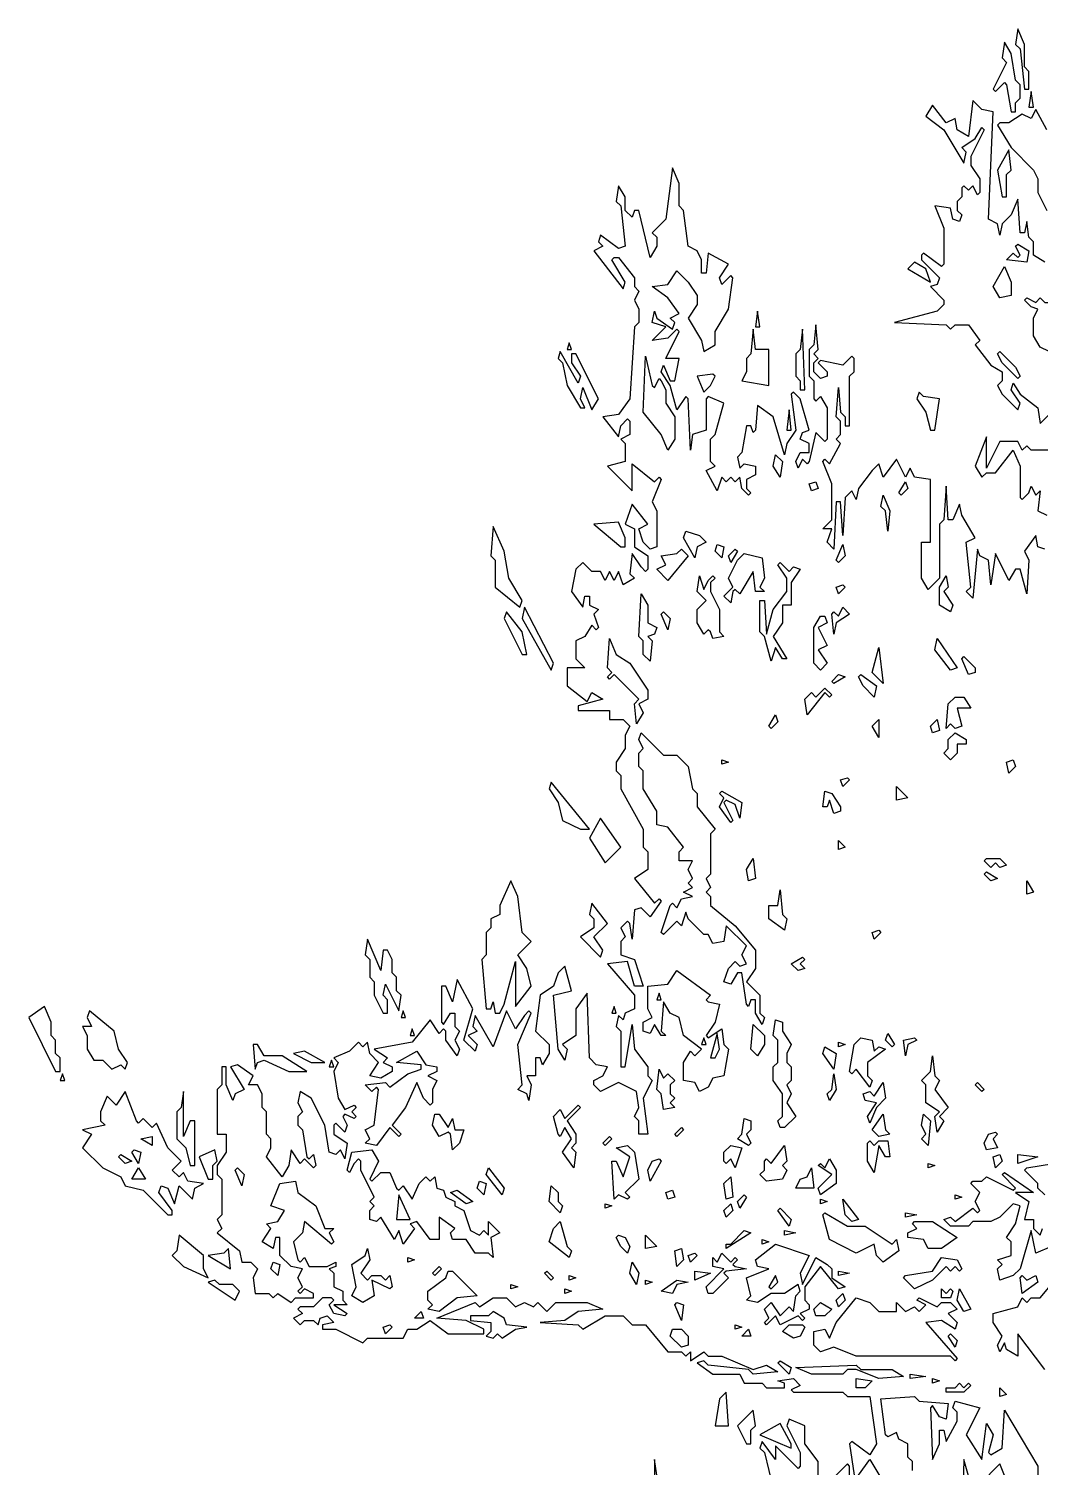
# Model space of a CAD drawing. Header units: millimetres. Extents: x -1861 to 1860, y -2 to 9002.
# Drawn here: x -1068 to -75, y 7445 to 8857 of the extents above; entities that cross this region are included whole.
import ezdxf

# ---------------------------------------------------------------- set-up
doc = ezdxf.new("R2010")
doc.units = ezdxf.units.MM
doc.layers.add('ALMOND-DRAW-PROFILE', color=7, linetype='Continuous', lineweight=25)

msp = doc.modelspace()

# ---------------------------------------------------------------- linework, layer by layer
at = {"layer": 'ALMOND-DRAW-PROFILE'}
for points in [[(-90.6, 8797.5), (-86.2, 8797.5), (-86.2, 8815.1), (-90.6, 8819.5), (-90.6, 8841.5), (-97.2, 8856.9), (-99.4, 8841.5), (-95, 8837.1)], [(-103.8, 8775.4), (-99.4, 8775.4), (-99.4, 8784.2), (-95, 8788.6), (-95, 8801.9), (-99.4, 8806.3), (-103.8, 8832.7), (-110.4, 8843.7), (-112.6, 8828.3), (-108.2, 8823.9), (-121.4, 8797.5), (-119.2, 8795.3), (-110.4, 8804.1), (-108.2, 8801.9)], [(-86.2, 8779.8), (-81.8, 8779.8), (-84, 8795.3)], [(-112.6, 8691.8), (-108.2, 8691.8), (-108.2, 8713.8), (-103.8, 8718.2), (-106, 8738), (-117, 8718.2)], [(-108.2, 8630.1), (-101.6, 8636.7), (-97.2, 8632.3), (-95, 8634.5), (-99.4, 8643.3), (-97.2, 8645.5), (-86.2, 8638.9), (-88.4, 8627.9)], [(-183, 8608.1), (-187.4, 8621.3), (-198.5, 8627.9), (-205.1, 8621.3)], [(-114.8, 8592.7), (-121.4, 8603.7), (-110.4, 8623.5), (-103.8, 8608.1), (-103.8, 8594.9)], [(-66.4, 8539.9), (-75.2, 8544.3), (-81.8, 8555.3), (-81.8, 8572.9), (-77.4, 8581.7), (-84, 8583.9), (-90.6, 8590.5), (-88.4, 8592.7), (-79.6, 8588.3), (-75.2, 8592.7), (-70.8, 8588.3), (-62, 8588.3), (-55.4, 8577.3), (-55.4, 8564.1), (-64.2, 8564.1), (-59.8, 8542.1)], [(-354.8, 8564.1), (-350.4, 8564.1), (-352.6, 8579.5)], [(-341.6, 8506.8), (-341.6, 8542.1), (-354.8, 8542.1), (-357, 8561.9), (-359.2, 8537.7), (-363.6, 8533.3), (-363.6, 8520.1), (-368, 8511.3)], [(-310.7, 8502.4), (-306.3, 8502.4), (-308.5, 8561.9), (-310.7, 8542.1), (-315.1, 8537.7), (-315.1, 8515.7), (-310.7, 8511.3)], [(-539.7, 8542.1), (-535.3, 8542.1), (-537.5, 8548.7)], [(-526.5, 8484.8), (-522.1, 8484.8), (-526.5, 8493.6), (-524.3, 8504.6), (-515.5, 8482.6), (-508.9, 8493.6), (-530.9, 8537.7), (-535.3, 8537.7), (-535.3, 8528.9), (-526.5, 8515.7), (-528.7, 8509.1), (-546.3, 8539.9), (-548.5, 8533.3), (-544.1, 8528.9), (-539.7, 8506.8)], [(-440.6, 8443), (-447.2, 8458.4), (-464.8, 8480.4), (-462.6, 8535.5), (-456, 8506.8), (-453.8, 8504.6), (-449.4, 8513.5), (-447.2, 8511.3), (-442.8, 8502.4), (-442.8, 8489.2), (-434, 8476), (-434, 8454)], [(-97.2, 8513.5), (-112.6, 8528.9), (-117, 8537.7), (-114.8, 8539.9), (-99.4, 8524.5), (-95, 8515.7)], [(-405.4, 8500.2), (-398.8, 8506.8), (-394.4, 8515.7), (-396.6, 8517.9), (-412, 8515.7)], [(-183, 8462.8), (-178.6, 8462.8), (-174.2, 8493.6), (-189.6, 8495.8), (-194.1, 8500.2), (-196.3, 8493.6), (-187.4, 8480.4)], [(-323.9, 8462.8), (-319.5, 8462.8), (-321.7, 8482.6)], [(-330.5, 8416.6), (-337.2, 8427.6), (-335, 8438.6), (-328.3, 8432)], [(-299.7, 8403.4), (-301.9, 8410), (-295.3, 8412.2), (-293.1, 8405.6)], [(-211.7, 8399), (-213.9, 8401.2), (-207.3, 8412.2), (-205.1, 8405.6)], [(-224.9, 8363.7), (-227.1, 8383.6), (-231.5, 8388), (-229.3, 8399), (-222.7, 8383.6)], [(-585.9, 8288.9), (-583.7, 8295.5), (-596.9, 8317.5), (-601.3, 8343.9), (-612.3, 8368.2), (-614.5, 8339.5), (-610.1, 8335.1), (-610.1, 8308.7)], [(-486.9, 8348.3), (-482.5, 8348.3), (-482.5, 8357.1), (-489.1, 8372.6), (-513.3, 8370.4)], [(-414.2, 8337.3), (-425.2, 8357.1), (-423, 8363.7), (-409.8, 8359.3), (-403.2, 8352.7), (-412, 8348.3)], [(-387.8, 8337.3), (-394.4, 8343.9), (-392.2, 8350.5), (-385.6, 8348.3)], [(-273.3, 8332.9), (-275.5, 8335.1), (-268.9, 8350.5), (-266.7, 8339.5)], [(-440.6, 8315.3), (-451.6, 8326.3), (-442.8, 8330.7), (-447.2, 8339.5), (-431.8, 8341.7), (-427.4, 8346.1), (-420.8, 8339.5)], [(-379, 8293.3), (-385.6, 8299.9), (-376.8, 8308.7), (-381.2, 8317.5), (-372.4, 8335.1), (-365.8, 8341.7), (-348.2, 8337.3), (-346, 8317.5), (-350.4, 8308.7), (-346, 8304.3), (-354.8, 8304.3), (-357, 8324.1), (-370.2, 8302.1), (-374.6, 8306.5), (-376.8, 8304.3)], [(-379, 8332.9), (-381.2, 8339.5), (-374.6, 8346.1), (-372.4, 8343.9)], [(-339.4, 8236.1), (-346, 8260.3), (-350.4, 8264.7), (-350.4, 8295.5), (-346, 8295.5), (-343.8, 8262.5), (-337.2, 8286.7), (-323.9, 8304.3), (-323.9, 8317.5), (-332.7, 8330.7), (-330.5, 8332.9), (-321.7, 8324.1), (-317.3, 8328.5), (-310.7, 8326.3), (-319.5, 8313.1), (-319.5, 8291.1), (-328.3, 8291.1), (-328.3, 8273.5), (-337.2, 8260.3), (-323.9, 8238.3), (-328.3, 8238.3), (-335, 8249.3)], [(-396.6, 8258.1), (-398.8, 8264.7), (-401, 8266.9), (-405.4, 8262.5), (-412, 8273.5), (-412, 8286.7), (-403.2, 8295.5), (-412, 8304.3), (-409.8, 8319.7), (-405.4, 8306.5), (-401, 8315.3), (-396.6, 8319.7), (-394.4, 8317.5), (-398.8, 8313.1), (-398.8, 8304.3), (-390, 8286.7), (-390, 8264.7), (-385.6, 8260.3)], [(-174.2, 8291.1), (-174.2, 8308.7), (-167.6, 8319.7), (-165.4, 8308.7), (-169.8, 8304.3), (-161, 8291.1), (-163.2, 8284.5)], [(-273.3, 8302.1), (-275.5, 8308.7), (-268.9, 8310.9), (-266.7, 8308.7)], [(-458.2, 8236.1), (-464.8, 8242.7), (-464.8, 8255.9), (-469.2, 8260.3), (-467, 8302.1), (-460.4, 8291.1), (-460.4, 8273.5), (-451.6, 8269.1), (-453.8, 8262.5), (-460.4, 8260.3), (-456, 8255.9)], [(-583.7, 8242.7), (-579.3, 8242.7), (-583.7, 8264.7), (-599.1, 8284.5), (-601.3, 8277.9)], [(-555.1, 8227.3), (-552.9, 8233.9), (-581.5, 8288.9), (-583.7, 8277.9)], [(-440.6, 8266.9), (-447.2, 8282.3), (-445, 8284.5), (-438.4, 8277.9)], [(-290.9, 8227.3), (-297.5, 8233.9), (-297.5, 8269.1), (-290.9, 8280.1), (-286.5, 8280.1), (-284.3, 8273.5), (-293.1, 8269.1), (-284.3, 8251.5), (-293.1, 8247.1), (-284.3, 8233.9)], [(-277.7, 8262.5), (-279.9, 8282.3), (-277.7, 8284.5), (-273.3, 8280.1), (-268.9, 8288.9), (-262.3, 8282.3), (-275.5, 8273.5)], [(-471.4, 8174.4), (-473.6, 8194.2), (-469.2, 8198.6), (-493.5, 8222.8), (-497.9, 8218.4), (-500.1, 8220.6), (-495.7, 8225), (-500.1, 8229.5), (-497.9, 8258.1), (-491.3, 8242.7), (-478.1, 8233.9), (-460.4, 8207.4), (-460.4, 8198.6), (-469.2, 8194.2), (-464.8, 8185.4)], [(-229.3, 8214), (-240.3, 8225), (-233.7, 8249.3)], [(-163.2, 8227.3), (-178.6, 8247.1), (-176.4, 8258.1), (-156.6, 8229.5)], [(-145.6, 8222.8), (-152.2, 8238.3), (-150, 8240.5), (-139, 8229.5), (-139, 8225)], [(-277.7, 8214), (-279.9, 8216.2), (-273.3, 8222.8), (-266.7, 8220.6)], [(-238.1, 8200.8), (-249.1, 8211.8), (-253.5, 8220.6), (-251.3, 8222.8), (-235.9, 8211.8)], [(-304.1, 8183.2), (-306.3, 8198.6), (-299.7, 8205.2), (-295.3, 8200.8), (-286.5, 8209.6), (-279.9, 8203), (-282.1, 8200.8), (-286.5, 8205.2)], [(-167.6, 8170), (-165.4, 8194.2), (-158.8, 8200.8), (-150, 8200.8), (-143.4, 8189.8), (-156.6, 8189.8), (-152.2, 8172.2), (-158.8, 8170), (-163.2, 8174.4)], [(-339.4, 8170), (-341.6, 8172.2), (-335, 8183.2), (-332.7, 8176.6)], [(-233.7, 8161.2), (-240.3, 8172.2), (-233.7, 8178.8)], [(-180.8, 8165.6), (-183, 8172.2), (-176.4, 8178.8), (-174.2, 8167.8)], [(-348.2, 7879.4), (-354.8, 7890.4), (-354.8, 7903.6), (-359.2, 7903.6), (-361.4, 7897), (-363.6, 7899.2), (-368, 7930), (-372.4, 7930), (-379, 7919), (-385.6, 7921.2), (-381.2, 7934.4), (-374.6, 7941), (-370.2, 7936.6), (-363.6, 7938.8), (-368, 7947.7), (-363.6, 7956.5), (-383.4, 7976.3), (-385.6, 7960.9), (-396.6, 7958.7), (-401, 7967.5), (-405.4, 7967.5), (-420.8, 7982.9), (-423, 7989.5), (-427.4, 7976.3), (-431.8, 7980.7), (-445, 7967.5), (-447.2, 7969.7), (-438.4, 7996.1), (-436.2, 7998.3), (-431.8, 7993.9), (-427.4, 8002.7), (-416.4, 8004.9), (-425.2, 8009.3), (-416.4, 8013.7), (-420.8, 8018.1), (-416.4, 8022.5), (-420.8, 8031.3), (-416.4, 8040.1), (-429.6, 8040.1), (-429.6, 8048.9), (-425.2, 8053.3), (-440.6, 8073.1), (-451.6, 8075.3), (-451.6, 8088.6), (-464.8, 8110.6), (-464.8, 8128.2), (-469.2, 8132.6), (-469.2, 8145.8), (-464.8, 8150.2), (-469.2, 8159), (-467, 8165.6), (-445, 8143.6), (-431.8, 8143.6), (-420.8, 8132.6), (-416.4, 8110.6), (-412, 8106.2), (-412, 8093), (-394.4, 8070.9), (-398.8, 8066.5), (-398.8, 8026.9), (-403.2, 8022.5), (-398.8, 8013.7), (-403.2, 8009.3), (-398.8, 8004.9), (-398.8, 7996.1), (-374.6, 7976.3), (-354.8, 7952.1), (-354.8, 7934.4), (-363.6, 7921.2), (-350.4, 7908), (-350.4, 7890.4), (-346, 7886)], [(-163.2, 8139.2), (-169.8, 8145.8), (-165.4, 8150.2), (-165.4, 8159), (-158.8, 8165.6), (-147.8, 8159), (-147.8, 8154.6), (-156.6, 8154.6), (-156.6, 8145.8)], [(-387.8, 8134.8), (-387.8, 8139.2), (-381.2, 8137)], [(-106, 8126), (-108.2, 8137), (-101.6, 8139.2), (-99.4, 8132.6)], [(-268.9, 8112.8), (-271.1, 8119.4), (-264.5, 8121.6), (-262.3, 8119.4)], [(-526.5, 8070.9), (-517.7, 8070.9), (-555.1, 8117.2), (-557.3, 8110.6), (-548.5, 8097.4), (-544.1, 8079.7)], [(-379, 8077.5), (-390, 8093), (-385.6, 8101.8), (-390, 8106.2), (-387.8, 8108.4), (-368, 8097.4), (-370.2, 8081.9), (-374.6, 8095.2), (-383.4, 8099.6), (-385.6, 8097.4), (-376.8, 8079.7)], [(-277.7, 8086.4), (-282.1, 8099.6), (-284.3, 8093), (-288.7, 8093), (-286.5, 8108.4), (-279.9, 8106.2), (-271.1, 8093), (-271.1, 8088.6)], [(-216.1, 8099.6), (-216.1, 8112.8), (-205.1, 8101.8)], [(-502.3, 8037.9), (-486.9, 8053.3), (-506.7, 8081.9), (-517.7, 8062.1)], [(-273.3, 8051.1), (-273.3, 8059.9), (-266.7, 8053.3)], [(-361.4, 8020.3), (-363.6, 8031.3), (-357, 8042.3), (-354.8, 8022.5)], [(-123.6, 8033.5), (-130.2, 8040.1), (-128, 8042.3), (-114.8, 8042.3), (-108.2, 8035.7), (-114.8, 8033.5), (-119.2, 8037.9)], [(-123.6, 8020.3), (-130.2, 8026.9), (-128, 8029.1), (-117, 8022.5)], [(-610.1, 7890.4), (-605.7, 7890.4), (-601.3, 7899.2), (-590.3, 7941), (-590.3, 7897), (-574.9, 7916.8), (-579.3, 7934.4), (-588.1, 7947.7), (-574.9, 7960.9), (-583.7, 7969.7), (-588.1, 8004.9), (-594.7, 8020.3), (-605.7, 7996.1), (-605.7, 7987.3), (-614.5, 7982.9), (-614.5, 7974.1), (-619, 7969.7), (-619, 7947.7), (-623.4, 7943.2), (-619, 7894.8), (-614.5, 7894.8), (-612.3, 7901.4)], [(-326.1, 7971.9), (-341.6, 7982.9), (-341.6, 7996.1), (-332.7, 7996.1), (-330.5, 8011.5), (-328.3, 7987.3), (-323.9, 7982.9)], [(-88.4, 8007.1), (-88.4, 8020.3), (-81.8, 8009.3)], [(-506.7, 7945.5), (-504.5, 7952.1), (-513.3, 7965.3), (-500.1, 7978.5), (-515.5, 7998.3), (-517.7, 7987.3), (-513.3, 7982.9), (-513.3, 7974.1), (-526.5, 7965.3)], [(-238.1, 7963.1), (-240.3, 7969.7), (-233.7, 7971.9), (-231.5, 7969.7)], [(-720.2, 7890.4), (-715.8, 7890.4), (-715.8, 7903.6), (-720.2, 7908), (-718, 7919), (-704.8, 7892.6), (-702.6, 7908), (-707, 7912.4), (-707, 7925.6), (-711.4, 7930), (-711.4, 7943.2), (-715.8, 7952.1), (-720.2, 7952.1), (-722.4, 7932.2), (-735.6, 7963.1), (-737.8, 7947.7), (-733.4, 7943.2), (-733.4, 7925.6), (-729, 7921.2), (-729, 7908)], [(-312.9, 7932.2), (-319.5, 7938.8), (-308.5, 7945.5), (-306.3, 7943.2), (-310.7, 7938.8), (-306.3, 7934.4)], [(-409.8, 7813.4), (-414.2, 7822.2), (-425.2, 7824.4), (-425.2, 7842), (-418.6, 7853), (-414.2, 7848.6), (-407.6, 7855.2), (-425.2, 7868.4), (-429.6, 7886), (-438.4, 7890.4), (-445, 7901.4), (-447.2, 7872.8), (-442.8, 7868.4), (-447.2, 7868.4), (-453.8, 7879.4), (-458.2, 7870.6), (-464.8, 7872.8), (-464.8, 7881.6), (-456, 7886), (-460.4, 7894.8), (-460.4, 7916.8), (-440.6, 7919), (-431.8, 7932.2), (-398.8, 7908), (-403.2, 7903.6), (-401, 7901.4), (-390, 7899.2), (-394.4, 7881.6), (-403.2, 7868.4), (-401, 7866.2), (-387.8, 7875), (-385.6, 7859.6), (-381.2, 7855.2), (-385.6, 7828.8), (-396.6, 7826.6), (-401, 7817.8)], [(-451.6, 7903.6), (-447.2, 7903.6), (-449.4, 7910.2)], [(-1041.7, 7833.2), (-1037.3, 7833.2), (-1037.3, 7846.4), (-1041.7, 7850.8), (-1041.7, 7864), (-1046.1, 7868.4), (-1046.1, 7881.6), (-1052.7, 7897), (-1068.1, 7886)], [(-495.7, 7890.4), (-491.3, 7890.4), (-493.5, 7897)], [(-986.6, 7835.4), (-977.8, 7839.8), (-973.4, 7835.4), (-971.2, 7842), (-980, 7855.2), (-984.4, 7872.8), (-1008.6, 7892.6), (-1010.8, 7886), (-1006.4, 7877.2), (-1015.2, 7877.2), (-1010.8, 7868.4), (-1010.8, 7855.2), (-1004.2, 7844.2), (-995.4, 7844.2)], [(-702.6, 7886), (-698.2, 7886), (-700.4, 7892.6)], [(-330.5, 7778.1), (-332.7, 7784.7), (-328.3, 7789.1), (-328.3, 7811.2), (-337.2, 7824.4), (-337.2, 7837.6), (-332.7, 7842), (-332.7, 7864), (-337.2, 7868.4), (-335, 7883.8), (-328.3, 7881.6), (-328.3, 7872.8), (-319.5, 7859.6), (-323.9, 7850.8), (-323.9, 7842), (-319.5, 7837.6), (-319.5, 7824.4), (-323.9, 7820), (-319.5, 7811.2), (-323.9, 7802.3), (-315.1, 7789.1), (-326.1, 7778.1)], [(-693.8, 7868.4), (-689.4, 7868.4), (-691.6, 7875)], [(-398.8, 7846.4), (-394.4, 7846.4), (-390, 7855.2), (-392.2, 7870.6)], [(-352.6, 7848.6), (-359.2, 7855.2), (-357, 7879.4), (-346, 7868.4), (-346, 7859.6)], [(-220.5, 7857.4), (-227.1, 7864), (-224.9, 7870.6), (-218.3, 7859.6)], [(-812.7, 7833.2), (-795.1, 7833.2), (-819.3, 7848.6), (-836.9, 7848.6), (-843.5, 7859.6), (-847.9, 7859.6), (-845.7, 7835.4), (-843.5, 7842), (-836.9, 7844.2)], [(-790.7, 7842), (-777.5, 7842), (-797.3, 7853), (-808.3, 7850.8)], [(-737.8, 7762.7), (-733.4, 7767.1), (-737.8, 7775.9), (-729, 7780.3), (-724.6, 7815.6), (-726.8, 7817.8), (-731.2, 7813.4), (-737.8, 7820), (-718, 7822.2), (-713.6, 7817.8), (-696, 7831), (-682.8, 7835.4), (-682.8, 7839.8), (-707, 7842), (-687.2, 7853), (-678.4, 7839.8), (-667.4, 7837.6), (-667.4, 7833.2), (-676.2, 7828.8), (-667.4, 7824.4), (-671.8, 7815.6), (-671.8, 7802.3), (-674, 7800.1), (-680.6, 7806.8), (-687.2, 7822.2), (-698.2, 7797.9), (-711.4, 7780.3), (-702.6, 7771.5), (-704.8, 7769.3), (-713.6, 7778.1), (-726.8, 7760.5)], [(-407.6, 7859.6), (-403.2, 7859.6), (-405.4, 7866.2)], [(-277.7, 7835.4), (-288.7, 7850.8), (-286.5, 7857.4), (-275.5, 7850.8)], [(-273.3, 7857.4), (-273.3, 7861.8), (-266.7, 7859.6)], [(-242.5, 7817.8), (-255.7, 7835.4), (-260.1, 7831), (-262.3, 7833.2), (-257.9, 7859.6), (-251.3, 7866.2), (-240.3, 7864), (-238.1, 7853), (-233.7, 7857.4), (-227.1, 7855.2), (-244.7, 7842), (-244.7, 7828.8), (-240.3, 7824.4)], [(-207.3, 7848.6), (-209.5, 7864), (-198.5, 7866.2), (-196.3, 7864), (-205.1, 7859.6)], [(-773.1, 7837.6), (-768.7, 7837.6), (-770.9, 7844.2)], [(-176.4, 7773.7), (-178.6, 7789.1), (-174.2, 7793.5), (-187.4, 7802.3), (-187.4, 7820), (-191.8, 7824.4), (-183, 7833.2), (-180.8, 7848.6), (-178.6, 7828.8), (-174.2, 7824.4), (-178.6, 7815.6), (-165.4, 7797.9), (-174.2, 7789.1), (-169.8, 7784.7)], [(-1037.3, 7824.4), (-1032.8, 7824.4), (-1035, 7831)], [(-445, 7795.7), (-447.2, 7811.2), (-451.6, 7815.6), (-449.4, 7835.4), (-445, 7826.6), (-440.6, 7831), (-434, 7824.4), (-438.4, 7820), (-438.4, 7811.2), (-434, 7806.8), (-438.4, 7802.3), (-434, 7797.9)], [(-282.1, 7804.5), (-284.3, 7811.2), (-279.9, 7815.6), (-277.7, 7831), (-275.5, 7815.6)], [(-931.6, 7692.3), (-927.2, 7692.3), (-927.2, 7696.7), (-940.4, 7714.3), (-938.2, 7720.9), (-931.6, 7718.7), (-925, 7703.3), (-920.6, 7720.9), (-907.4, 7707.7), (-905.2, 7718.7), (-896.4, 7723.1), (-911.8, 7725.3), (-916.2, 7734.1), (-920.6, 7729.7), (-927.2, 7736.3), (-918.4, 7745.1), (-931.6, 7758.3), (-942.6, 7782.5), (-947, 7778.1), (-955.8, 7786.9), (-960.2, 7782.5), (-962.4, 7784.7), (-973.4, 7813.4), (-982.2, 7800.1), (-991, 7809), (-997.6, 7793.5), (-997.6, 7784.7), (-993.2, 7780.3), (-1015.2, 7775.9), (-1006.4, 7771.5), (-1015.2, 7758.3), (-995.4, 7738.5), (-977.8, 7729.7), (-973.4, 7720.9), (-955.8, 7716.5)], [(-909.6, 7740.7), (-905.2, 7740.7), (-905.2, 7784.7), (-909.6, 7784.7), (-916.2, 7769.3), (-916.2, 7813.4), (-918.4, 7797.9), (-922.8, 7793.5), (-922.8, 7767.1), (-914, 7758.3)], [(-242.5, 7782.5), (-244.7, 7789.1), (-235.9, 7802.3), (-246.9, 7804.5), (-249.1, 7811.2), (-242.5, 7813.4), (-238.1, 7809), (-229.3, 7822.2), (-227.1, 7806.8), (-235.9, 7797.9)], [(-132.4, 7813.4), (-139, 7820), (-136.8, 7822.2), (-130.2, 7815.6)], [(-533.1, 7738.5), (-544.1, 7753.9), (-535.3, 7767.1), (-541.9, 7778.1), (-546.3, 7769.3), (-548.5, 7771.5), (-552.9, 7789.1), (-546.3, 7795.7), (-541.9, 7786.9), (-528.7, 7800.1), (-526.5, 7797.9), (-539.7, 7784.7), (-530.9, 7771.5), (-530.9, 7762.7), (-535.3, 7758.3), (-530.9, 7753.9)], [(-652, 7756.1), (-654.2, 7771.5), (-656.4, 7773.7), (-665.2, 7769.3), (-671.8, 7780.3), (-669.6, 7791.3), (-665.2, 7791.3), (-656.4, 7778.1), (-652, 7786.9), (-649.8, 7775.9), (-641, 7775.9), (-645.4, 7762.7)], [(-361.4, 7760.5), (-372.4, 7767.1), (-368, 7771.5), (-365.8, 7786.9), (-359.2, 7784.7), (-359.2, 7775.9), (-363.6, 7771.5), (-359.2, 7762.7)], [(-233.7, 7769.3), (-240.3, 7775.9), (-229.3, 7791.3), (-227.1, 7775.9), (-222.7, 7771.5)], [(-185.2, 7760.5), (-191.8, 7767.1), (-187.4, 7771.5), (-191.8, 7780.3), (-189.6, 7791.3), (-183, 7784.7)], [(-947, 7760.5), (-958, 7767.1), (-947, 7769.3)], [(-502.3, 7760.5), (-504.5, 7762.7), (-497.9, 7769.3), (-495.7, 7767.1)], [(-431.8, 7769.3), (-434, 7771.5), (-427.4, 7778.1), (-425.2, 7775.9)], [(-128, 7756.1), (-130.2, 7762.7), (-125.8, 7771.5), (-119.2, 7773.7), (-117, 7771.5), (-121.4, 7767.1), (-117, 7758.3)], [(-960.2, 7742.9), (-966.8, 7753.9), (-964.6, 7756.1), (-958, 7753.9)], [(-891.9, 7727.5), (-887.5, 7727.5), (-887.5, 7740.7), (-883.1, 7745.1), (-885.3, 7756.1), (-900.8, 7749.5)], [(-612.3, 7650.4), (-616.8, 7654.8), (-630, 7654.8), (-638.8, 7668.1), (-652, 7668.1), (-654.2, 7674.7), (-649.8, 7679.1), (-665.2, 7690.1), (-665.2, 7668.1), (-674, 7668.1), (-687.2, 7685.7), (-693.8, 7683.5), (-689.4, 7679.1), (-700.4, 7663.6), (-704.8, 7676.9), (-709.2, 7668.1), (-722.4, 7690.1), (-726.8, 7685.7), (-733.4, 7687.9), (-733.4, 7696.7), (-729, 7701.1), (-733.4, 7705.5), (-729, 7709.9), (-742.2, 7736.3), (-742.2, 7745.1), (-744.4, 7747.3), (-748.8, 7742.9), (-753.2, 7734.1), (-755.4, 7736.3), (-751, 7753.9), (-731.2, 7756.1), (-724.6, 7745.1), (-733.4, 7727.5), (-731.2, 7725.3), (-722.4, 7734.1), (-713.6, 7734.1), (-707, 7718.7), (-704.8, 7716.5), (-700.4, 7720.9), (-691.6, 7707.7), (-685, 7723.1), (-678.4, 7729.7), (-674, 7725.3), (-669.6, 7729.7), (-667.4, 7718.7), (-660.8, 7716.5), (-658.6, 7709.9), (-649.8, 7705.5), (-649.8, 7701.1), (-641, 7696.7), (-634.4, 7676.9), (-625.6, 7672.5), (-621.2, 7676.9), (-616.8, 7672.5), (-616.8, 7685.7), (-605.7, 7674.7), (-614.5, 7670.3)], [(-493.5, 7707.7), (-495.7, 7745.1), (-491.3, 7745.1), (-484.7, 7729.7), (-478.1, 7749.5), (-491.3, 7758.3), (-480.3, 7760.5), (-473.6, 7753.9), (-469.2, 7727.5), (-482.5, 7714.3), (-478.1, 7709.9), (-480.3, 7707.7), (-489.1, 7712.1)], [(-374.6, 7738.5), (-379, 7747.3), (-383.4, 7742.9), (-385.6, 7745.1), (-385.6, 7753.9), (-379, 7760.5), (-368, 7758.3)], [(-343.8, 7725.3), (-350.4, 7731.9), (-346, 7736.3), (-346, 7745.1), (-343.8, 7747.3), (-339.4, 7742.9), (-326.1, 7760.5), (-323.9, 7745.1), (-328.3, 7740.7), (-323.9, 7736.3), (-328.3, 7727.5)], [(-238.1, 7734.1), (-244.7, 7745.1), (-244.7, 7762.7), (-242.5, 7764.9), (-238.1, 7760.5), (-233.7, 7764.9), (-224.9, 7764.9), (-222.7, 7749.5), (-227.1, 7749.5), (-233.7, 7760.5)], [(-973.4, 7742.9), (-980, 7749.5), (-977.8, 7751.7), (-966.8, 7745.1)], [(-458.2, 7725.3), (-460.4, 7736.3), (-456, 7745.1), (-449.4, 7747.3), (-447.2, 7745.1)], [(-290.9, 7712.1), (-293.1, 7718.7), (-279.9, 7731.9), (-293.1, 7740.7), (-290.9, 7742.9), (-286.5, 7738.5), (-282.1, 7747.3), (-275.5, 7736.3), (-275.5, 7723.1)], [(-185.2, 7738.5), (-185.2, 7742.9), (-178.6, 7740.7)], [(-119.2, 7738.5), (-121.4, 7749.5), (-114.8, 7751.7), (-112.6, 7745.1)], [(-97.2, 7742.9), (-97.2, 7751.7), (-77.4, 7749.5)], [(-966.8, 7727.5), (-960.2, 7738.5), (-953.6, 7727.5)], [(-858.9, 7720.9), (-865.5, 7736.3), (-863.3, 7738.5), (-856.7, 7731.9)], [(-603.5, 7712.1), (-619, 7731.9), (-616.8, 7738.5), (-601.3, 7718.7)], [(-383.4, 7707.7), (-385.6, 7723.1), (-379, 7729.7), (-376.8, 7709.9)], [(-315.1, 7718.7), (-310.7, 7727.5), (-304.1, 7729.7), (-299.7, 7738.5), (-297.5, 7718.7)], [(-707, 7687.9), (-693.8, 7687.9), (-704.8, 7712.1)], [(-638.8, 7703.3), (-654.2, 7714.3), (-647.6, 7716.5), (-632.2, 7705.5)], [(-621.2, 7712.1), (-627.8, 7718.7), (-625.6, 7725.3), (-619, 7723.1)], [(-546.3, 7694.5), (-557.3, 7705.5), (-555.1, 7720.9), (-548.5, 7714.3), (-548.5, 7705.5), (-544.1, 7701.1)], [(-440.6, 7707.7), (-442.8, 7714.3), (-436.2, 7716.5), (-434, 7709.9)], [(-370.2, 7698.9), (-372.4, 7705.5), (-365.8, 7712.1), (-363.6, 7709.9)], [(-158.8, 7707.7), (-158.8, 7712.1), (-152.2, 7709.9)], [(-502.3, 7698.9), (-502.3, 7703.3), (-495.7, 7701.1)], [(-383.4, 7690.1), (-385.6, 7696.7), (-379, 7703.3), (-376.8, 7696.7)], [(-321.7, 7681.3), (-332.7, 7696.7), (-330.5, 7698.9), (-319.5, 7687.9)], [(-290.9, 7703.3), (-290.9, 7707.7), (-284.3, 7705.5)], [(-260.1, 7685.7), (-266.7, 7692.3), (-268.9, 7707.7), (-253.5, 7687.9)], [(-537.5, 7650.4), (-557.3, 7665.9), (-552.9, 7679.1), (-546.3, 7685.7), (-539.7, 7661.4), (-535.3, 7657)], [(-229.3, 7646), (-235.9, 7652.6), (-238.1, 7663.6), (-255.7, 7654.8), (-282.1, 7668.1), (-288.7, 7692.3), (-286.5, 7694.5), (-264.5, 7681.3), (-246.9, 7681.3), (-220.5, 7663.6), (-216.1, 7668.1), (-213.9, 7657)], [(-207.3, 7690.1), (-207.3, 7694.5), (-196.3, 7692.3)], [(-185.2, 7659.2), (-189.6, 7668.1), (-205.1, 7670.3), (-205.1, 7674.7), (-196.3, 7679.1), (-200.7, 7683.5), (-198.5, 7685.7), (-180.8, 7685.7), (-156.6, 7670.3), (-172, 7659.2)], [(-891.9, 7630.6), (-896.4, 7639.4), (-896.4, 7652.6), (-920.6, 7672.5), (-922.8, 7657), (-927.2, 7652.6), (-916.2, 7641.6)], [(-480.3, 7654.8), (-486.9, 7661.4), (-491.3, 7670.3), (-489.1, 7672.5), (-482.5, 7670.3), (-478.1, 7661.4)], [(-462.6, 7659.2), (-462.6, 7672.5), (-451.6, 7661.4)], [(-383.4, 7659.2), (-383.4, 7663.6), (-379, 7663.6), (-365.8, 7676.9), (-359.2, 7674.7)], [(-326.1, 7672.5), (-326.1, 7676.9), (-315.1, 7674.7)], [(-869.9, 7639.4), (-872.1, 7659.2), (-876.5, 7654.8), (-891.9, 7652.6)], [(-740, 7606.4), (-751, 7613), (-746.6, 7621.8), (-751, 7643.8), (-737.8, 7652.6), (-735.6, 7659.2), (-733.4, 7648.2), (-742.2, 7635), (-735.6, 7628.4), (-731.2, 7632.8), (-722.4, 7632.8), (-718, 7628.4), (-713.6, 7632.8), (-711.4, 7621.8), (-713.6, 7619.6), (-731.2, 7628.4), (-729, 7613)], [(-431.8, 7641.6), (-434, 7657), (-427.4, 7659.2), (-425.2, 7648.2)], [(-418.6, 7646), (-420.8, 7652.6), (-414.2, 7654.8), (-412, 7652.6)], [(-401, 7615.2), (-403.2, 7621.8), (-385.6, 7639.4), (-396.6, 7641.6), (-396.6, 7650.4), (-392.2, 7646), (-387.8, 7654.8), (-379, 7646), (-374.6, 7650.4), (-372.4, 7648.2), (-376.8, 7643.8), (-374.6, 7641.6), (-363.6, 7639.4), (-383.4, 7637.2), (-385.6, 7635), (-381.2, 7630.6), (-396.6, 7615.2)], [(-343.8, 7584.4), (-346, 7586.6), (-341.6, 7591), (-346, 7599.8), (-339.4, 7606.4), (-330.5, 7593.2), (-321.7, 7602), (-317.3, 7597.6), (-315.1, 7613), (-310.7, 7617.4), (-312.9, 7624), (-326.1, 7615.2), (-339.4, 7615.2), (-352.6, 7606.4), (-363.6, 7608.6), (-359.2, 7613), (-363.6, 7630.6), (-341.6, 7639.4), (-352.6, 7641.6), (-354.8, 7648.2), (-335, 7663.6), (-301.9, 7652.6), (-310.7, 7635), (-308.5, 7624), (-295.3, 7650.4), (-284.3, 7643.8), (-279.9, 7639.4), (-279.9, 7630.6), (-266.7, 7621.8), (-273.3, 7619.6), (-290.9, 7641.6), (-306.3, 7621.8), (-306.3, 7608.6), (-301.9, 7604.2), (-301.9, 7599.8), (-310.7, 7595.4), (-306.3, 7591), (-308.5, 7588.8), (-312.9, 7593.2), (-330.5, 7584.4), (-335, 7593.2)], [(-348.2, 7663.6), (-348.2, 7668.1), (-341.6, 7665.9)], [(-823.7, 7632.8), (-830.3, 7639.4), (-828.1, 7646), (-821.5, 7643.8)], [(-696, 7646), (-696, 7650.4), (-689.4, 7648.2)], [(-669.6, 7632.8), (-671.8, 7635), (-665.2, 7641.6), (-663, 7639.4)], [(-471.4, 7624), (-478.1, 7635), (-475.9, 7646), (-469.2, 7635)], [(-198.5, 7619.6), (-209.5, 7630.6), (-207.3, 7632.8), (-180.8, 7637.2), (-172, 7650.4), (-156.6, 7648.2), (-152.2, 7639.4), (-154.4, 7637.2), (-158.8, 7641.6), (-163.2, 7637.2), (-167.6, 7641.6), (-180.8, 7628.4)], [(-865.5, 7608.6), (-861.1, 7617.4), (-867.7, 7624), (-880.9, 7624), (-885.3, 7628.4), (-891.9, 7626.2)], [(-676.2, 7599.8), (-671.8, 7604.2), (-676.2, 7608.6), (-676.2, 7617.4), (-658.6, 7630.6), (-656.4, 7637.2), (-652, 7637.2), (-627.8, 7613), (-647.6, 7610.8), (-665.2, 7597.6)], [(-555.1, 7628.4), (-561.7, 7635), (-559.5, 7637.2), (-552.9, 7630.6)], [(-537.5, 7628.4), (-537.5, 7632.8), (-530.9, 7630.6)], [(-462.6, 7624), (-462.6, 7628.4), (-456, 7626.2)], [(-447.2, 7617.4), (-431.8, 7628.4), (-420.8, 7626.2), (-431.8, 7624), (-436.2, 7615.2)], [(-414.2, 7628.4), (-414.2, 7637.2), (-398.8, 7635)], [(-341.6, 7621.8), (-339.4, 7619.6), (-332.7, 7626.2), (-335, 7632.8)], [(-273.3, 7632.8), (-273.3, 7637.2), (-262.3, 7635)], [(-92.8, 7615.2), (-95, 7630.6), (-92.8, 7632.8), (-88.4, 7628.4), (-79.6, 7632.8), (-77.4, 7626.2)], [(-594.7, 7619.6), (-594.7, 7624), (-588.1, 7621.8)], [(-541.9, 7615.2), (-541.9, 7619.6), (-535.3, 7617.4)], [(-273.3, 7602), (-275.5, 7608.6), (-268.9, 7615.2), (-266.7, 7608.6)], [(-172, 7610.8), (-172, 7619.6), (-167.6, 7615.2), (-163.2, 7619.6), (-161, 7617.4), (-163.2, 7610.8)], [(-150, 7597.6), (-156.6, 7608.6), (-154.4, 7619.6), (-143.4, 7599.8)], [(-427.4, 7588.8), (-434, 7604.2), (-431.8, 7606.4), (-425.2, 7604.2)], [(-158.8, 7549.2), (-163.2, 7553.6), (-255.7, 7553.6), (-277.7, 7562.4), (-290.9, 7558), (-297.5, 7564.6), (-297.5, 7577.8), (-286.5, 7580), (-282.1, 7571.2), (-275.5, 7586.6), (-255.7, 7610.8), (-242.5, 7606.4), (-233.7, 7597.6), (-216.1, 7597.6), (-216.1, 7606.4), (-207.3, 7597.6), (-198.5, 7602), (-194.1, 7597.6), (-187.4, 7604.2), (-196.3, 7608.6), (-194.1, 7610.8), (-176.4, 7602), (-172, 7606.4), (-163.2, 7606.4), (-156.6, 7599.8), (-165.4, 7595.4), (-156.6, 7586.6), (-158.8, 7580), (-172, 7588.8), (-187.4, 7586.6), (-156.6, 7551.4)], [(-295.3, 7593.2), (-297.5, 7599.8), (-290.9, 7606.4), (-279.9, 7599.8), (-286.5, 7593.2)], [(-718, 7575.6), (-720.2, 7582.2), (-713.6, 7584.4), (-711.4, 7582.2)], [(-689.4, 7591), (-682.8, 7597.6), (-680.6, 7591)], [(-619, 7573.4), (-612.3, 7571.2), (-607.9, 7575.6), (-603.5, 7571.2), (-590.3, 7580), (-579.3, 7582.2), (-599.1, 7584.4), (-601.3, 7591), (-612.3, 7597.6), (-616.8, 7593.2), (-634.4, 7593.2), (-634.4, 7588.8), (-614.5, 7586.6), (-614.5, 7577.8)], [(-374.6, 7580), (-374.6, 7584.4), (-368, 7582.2)], [(-317.3, 7571.2), (-328.3, 7577.8), (-321.7, 7584.4), (-308.5, 7584.4), (-306.3, 7582.2), (-310.7, 7573.4)], [(-427.4, 7562.4), (-438.4, 7573.4), (-436.2, 7580), (-427.4, 7580), (-420.8, 7573.4), (-420.8, 7564.6)], [(-368, 7573.4), (-361.4, 7580), (-359.2, 7573.4)], [(-158.8, 7562.4), (-165.4, 7573.4), (-163.2, 7575.6), (-156.6, 7569)], [(-321.7, 7536), (-332.7, 7547), (-330.5, 7549.2), (-319.5, 7542.6)], [(-233.7, 7531.6), (-255.7, 7540.4), (-264.5, 7540.4), (-268.9, 7536), (-299.7, 7536), (-315.1, 7542.6), (-255.7, 7544.8), (-251.3, 7540.4), (-220.5, 7540.4), (-209.5, 7533.8)], [(-255.7, 7522.7), (-255.7, 7531.6), (-240.3, 7529.4), (-246.9, 7522.7)], [(-202.9, 7531.6), (-202.9, 7536), (-187.4, 7533.8)], [(-180.8, 7527.2), (-180.8, 7531.6), (-174.2, 7529.4)], [(-394.4, 7485.3), (-381.2, 7485.3), (-383.4, 7518.3), (-390, 7511.7)], [(-167.6, 7518.3), (-167.6, 7522.7), (-158.8, 7522.7), (-154.4, 7527.2), (-150, 7522.7), (-145.6, 7527.2), (-143.4, 7525), (-150, 7518.3)], [(-114.8, 7513.9), (-114.8, 7522.7), (-108.2, 7516.1)], [(-363.6, 7467.7), (-359.2, 7467.7), (-359.2, 7480.9), (-354.8, 7485.3), (-357, 7500.7), (-372.4, 7485.3)], [(-319.5, 7463.3), (-319.5, 7467.7), (-330.5, 7487.5), (-350.4, 7476.5)]]:
    msp.add_lwpolyline(points, close=True, dxfattribs=at)
for points in [[(-70.8, 8627.9), (-81.8, 8634.5), (-81.8, 8647.7), (-86.2, 8652.2), (-88.4, 8667.6), (-90.6, 8656.6), (-95, 8656.6), (-97.2, 8689.6), (-103.8, 8674.2), (-112.6, 8665.4), (-114.8, 8654.4), (-117, 8665.4), (-125.8, 8669.8), (-121.4, 8775.4), (-132.4, 8777.6), (-141.2, 8786.4), (-145.6, 8751.2), (-156.6, 8757.8), (-158.8, 8768.8), (-167.6, 8764.4), (-180.8, 8782), (-187.4, 8771), (-169.8, 8757.8), (-150, 8724.8), (-147.8, 8735.8), (-152.2, 8740.2), (-139, 8749), (-132.4, 8760), (-130.2, 8757.8), (-143.4, 8731.4), (-143.4, 8722.6), (-134.6, 8709.4), (-134.6, 8696.2), (-136.8, 8694), (-141.2, 8702.8), (-145.6, 8698.4), (-150, 8702.8), (-152.2, 8700.6), (-152.2, 8691.8), (-156.6, 8687.4), (-156.6, 8678.6), (-152.2, 8674.2), (-154.4, 8667.6), (-161, 8669.8), (-163.2, 8680.8), (-178.6, 8683), (-169.8, 8661), (-169.8, 8625.7), (-172, 8623.5), (-189.6, 8636.7), (-191.8, 8634.5), (-191.8, 8630.1), (-174.2, 8612.5), (-176.4, 8605.9), (-183, 8603.7), (-169.8, 8590.5), (-169.8, 8586.1), (-176.4, 8579.5), (-218.3, 8568.5), (-167.6, 8566.3), (-163.2, 8561.9), (-158.8, 8566.3), (-145.6, 8566.3), (-134.6, 8550.9), (-139, 8546.5), (-123.6, 8526.7), (-112.6, 8520.1), (-112.6, 8511.3), (-117, 8506.8), (-112.6, 8498), (-97.2, 8482.6), (-95, 8489.2), (-103.8, 8502.4), (-101.6, 8509.1), (-95, 8498), (-77.4, 8484.8), (-75.2, 8469.4), (-66.4, 8478.2)], [(-68.6, 8757.8), (-79.6, 8777.6), (-84, 8768.8), (-92.8, 8773.2), (-106, 8764.4), (-114.8, 8764.4), (-117, 8762.2), (-103.8, 8740.2), (-81.8, 8718.2), (-77.4, 8709.4), (-77.4, 8696.2), (-68.6, 8678.6)], [(-70.8, 8346.1), (-77.4, 8348.3), (-79.6, 8359.3), (-90.6, 8343.9), (-86.2, 8335.1), (-88.4, 8302.1), (-95, 8326.3), (-99.4, 8326.3), (-106, 8315.3), (-119.2, 8341.7), (-123.6, 8310.9), (-125.8, 8335.1), (-134.6, 8339.5), (-136.8, 8346.1), (-141.2, 8297.7), (-147.8, 8304.3), (-143.4, 8308.7), (-147.8, 8352.7), (-139, 8357.1), (-152.2, 8379.2), (-154.4, 8390.2), (-161, 8374.8), (-165.4, 8374.8), (-167.6, 8407.8), (-169.8, 8374.8), (-174.2, 8370.4), (-174.2, 8317.5), (-185.2, 8306.5), (-191.8, 8317.5), (-191.8, 8352.7), (-183, 8352.7), (-183, 8414.4), (-198.5, 8416.6), (-202.9, 8425.4), (-207.3, 8416.6), (-216.1, 8434.2), (-229.3, 8416.6), (-233.7, 8429.8), (-240.3, 8423.2), (-253.5, 8405.6), (-255.7, 8394.6), (-260.1, 8403.4), (-266.7, 8396.8), (-268.9, 8359.3), (-271.1, 8392.4), (-275.5, 8392.4), (-277.7, 8346.1), (-284.3, 8352.7), (-279.9, 8365.9), (-288.7, 8365.9), (-279.9, 8374.8), (-279.9, 8410), (-288.7, 8432), (-286.5, 8434.2), (-282.1, 8429.8), (-271.1, 8449.6), (-275.5, 8454), (-271.1, 8458.4), (-271.1, 8471.6), (-275.5, 8476), (-273.3, 8504.6), (-271.1, 8480.4), (-266.7, 8476), (-266.7, 8467.2), (-262.3, 8467.2), (-262.3, 8515.7), (-257.9, 8520.1), (-257.9, 8533.3), (-260.1, 8535.5), (-268.9, 8526.7), (-290.9, 8531.1), (-293.1, 8528.9), (-284.3, 8520.1), (-284.3, 8515.7), (-290.9, 8513.5), (-297.5, 8520.1), (-297.5, 8528.9), (-293.1, 8533.3), (-297.5, 8537.7), (-293.1, 8542.1), (-295.3, 8566.3), (-297.5, 8546.5), (-301.9, 8542.1), (-301.9, 8515.7), (-297.5, 8511.3), (-297.5, 8493.6), (-295.3, 8491.4), (-290.9, 8495.8), (-284.3, 8484.8), (-284.3, 8454), (-286.5, 8451.8), (-295.3, 8460.6), (-301.9, 8432), (-304.1, 8429.8), (-308.5, 8434.2), (-312.9, 8425.4), (-315.1, 8432), (-310.7, 8440.8), (-301.9, 8440.8), (-301.9, 8449.6), (-310.7, 8454), (-308.5, 8460.6), (-301.9, 8462.8), (-310.7, 8493.6), (-317.3, 8500.2), (-319.5, 8498), (-315.1, 8462.8), (-323.9, 8449.6), (-326.1, 8438.6), (-337.2, 8476), (-352.6, 8487), (-354.8, 8462.8), (-357, 8460.6), (-359.2, 8467.2), (-363.6, 8467.2), (-368, 8440.8), (-372.4, 8436.4), (-370.2, 8425.4), (-365.8, 8429.8), (-354.8, 8427.6), (-354.8, 8418.8), (-363.6, 8414.4), (-363.6, 8405.6), (-359.2, 8401.2), (-361.4, 8399), (-368, 8405.6), (-370.2, 8416.6), (-374.6, 8412.2), (-379, 8416.6), (-383.4, 8412.2), (-387.8, 8416.6), (-392.2, 8403.4), (-403.2, 8423.2), (-394.4, 8427.6), (-398.8, 8432), (-398.8, 8454), (-394.4, 8458.4), (-385.6, 8489.2), (-401, 8495.8), (-403.2, 8493.6), (-403.2, 8462.8), (-416.4, 8458.4), (-418.6, 8443), (-420.8, 8493.6), (-423, 8495.8), (-431.8, 8482.6), (-438.4, 8506.8), (-447.2, 8520.1), (-445, 8526.7), (-438.4, 8511.3), (-434, 8511.3), (-429.6, 8533.3), (-442.8, 8533.3), (-429.6, 8559.7), (-431.8, 8561.9), (-440.6, 8553.1), (-456, 8550.9), (-442.8, 8564.1), (-456, 8568.5), (-453.8, 8579.5), (-451.6, 8572.9), (-436.2, 8561.9), (-434, 8568.5), (-438.4, 8572.9), (-429.6, 8577.3), (-440.6, 8592.7), (-456, 8603.7), (-440.6, 8605.9), (-431.8, 8619.1), (-420.8, 8608.1), (-412, 8594.9), (-412, 8586.1), (-420.8, 8572.9), (-407.6, 8550.9), (-405.4, 8539.9), (-394.4, 8546.5), (-394.4, 8559.7), (-381.2, 8581.7), (-376.8, 8612.5), (-379, 8614.7), (-387.8, 8605.9), (-390, 8612.5), (-381.2, 8625.7), (-401, 8636.7), (-403.2, 8616.9), (-407.6, 8616.9), (-407.6, 8630.1), (-412, 8638.9), (-420.8, 8643.3), (-425.2, 8678.6), (-429.6, 8683), (-429.6, 8705), (-436.2, 8720.4), (-442.8, 8669.8), (-456, 8656.6), (-451.6, 8652.2), (-451.6, 8643.3), (-458.2, 8632.3), (-469.2, 8678.6), (-473.6, 8678.6), (-475.9, 8672), (-482.5, 8678.6), (-482.5, 8691.8), (-489.1, 8702.8), (-491.3, 8687.4), (-486.9, 8683), (-482.5, 8643.3), (-489.1, 8641.1), (-506.7, 8654.4), (-508.9, 8647.7), (-504.5, 8643.3), (-513.3, 8638.9), (-484.7, 8601.5), (-482.5, 8608.1), (-495.7, 8630.1), (-493.5, 8632.3), (-489.1, 8632.3), (-473.6, 8612.5), (-473.6, 8603.7), (-469.2, 8599.3), (-473.6, 8590.5), (-469.2, 8581.7), (-469.2, 8568.5), (-473.6, 8564.1), (-478.1, 8493.6), (-489.1, 8478.2), (-504.5, 8476), (-489.1, 8456.2), (-486.9, 8467.2), (-480.3, 8473.8), (-478.1, 8471.6), (-478.1, 8458.4), (-486.9, 8454), (-482.5, 8449.6), (-482.5, 8432), (-500.1, 8427.6), (-475.9, 8403.4), (-475.9, 8429.8), (-453.8, 8412.2), (-449.4, 8416.6), (-447.2, 8414.4), (-456, 8392.4), (-451.6, 8383.6), (-451.6, 8348.3), (-458.2, 8346.1), (-464.8, 8352.7), (-469.2, 8365.9), (-460.4, 8370.4), (-475.9, 8390.2), (-482.5, 8370.4), (-473.6, 8365.9), (-473.6, 8348.3), (-460.4, 8339.5), (-460.4, 8326.3), (-462.6, 8324.1), (-467, 8328.5), (-475.9, 8341.7), (-478.1, 8321.9), (-473.6, 8317.5), (-484.7, 8310.9), (-489.1, 8324.1), (-493.5, 8315.3), (-497.9, 8324.1), (-502.3, 8315.3), (-506.7, 8324.1), (-515.5, 8324.1), (-524.3, 8332.9), (-530.9, 8326.3), (-535.3, 8304.3), (-524.3, 8288.9), (-522.1, 8299.9), (-517.7, 8299.9), (-517.7, 8291.1), (-508.9, 8286.7), (-513.3, 8282.3), (-508.9, 8269.1), (-511.1, 8266.9), (-515.5, 8271.3), (-522.1, 8260.3), (-530.9, 8255.9), (-530.9, 8238.3), (-522.1, 8229.5), (-539.7, 8229.5), (-539.7, 8211.8), (-519.9, 8196.4), (-515.5, 8205.2), (-504.5, 8198.6), (-528.7, 8192), (-528.7, 8187.6), (-497.9, 8187.6), (-497.9, 8178.8), (-484.7, 8178.8), (-478.1, 8172.2), (-482.5, 8163.4), (-482.5, 8150.2), (-491.3, 8137), (-491.3, 8128.2), (-486.9, 8123.8), (-486.9, 8110.6), (-464.8, 8070.9), (-464.8, 8053.3), (-460.4, 8048.9), (-460.4, 8031.3), (-473.6, 8022.5), (-453.8, 7998.3), (-449.4, 8002.7), (-447.2, 8000.5), (-458.2, 7985.1), (-467, 7993.9), (-473.6, 7991.7), (-475.9, 7963.1), (-478.1, 7978.5), (-480.3, 7980.7), (-486.9, 7974.1), (-482.5, 7965.3), (-486.9, 7960.9), (-486.9, 7947.7), (-473.6, 7943.2), (-464.8, 7916.8), (-473.6, 7916.8), (-480.3, 7941), (-500.1, 7938.8), (-473.6, 7908), (-473.6, 7894.8), (-482.5, 7890.4), (-484.7, 7883.8), (-489.1, 7888.2), (-491.3, 7877.2), (-486.9, 7872.8), (-486.9, 7837.6), (-482.5, 7837.6), (-475.9, 7879.4), (-473.6, 7855.2), (-460.4, 7837.6), (-460.4, 7828.8), (-456, 7824.4), (-464.8, 7806.8), (-460.4, 7771.5), (-469.2, 7771.5), (-469.2, 7784.7), (-473.6, 7789.1), (-469.2, 7797.9), (-471.4, 7813.4), (-489.1, 7822.2), (-506.7, 7813.4), (-513.3, 7820), (-513.3, 7824.4), (-504.5, 7828.8), (-500.1, 7837.6), (-511.1, 7839.8), (-517.7, 7846.4), (-519.9, 7910.2), (-530.9, 7894.8), (-530.9, 7868.4), (-544.1, 7859.6), (-539.7, 7855.2), (-541.9, 7844.2), (-548.5, 7855.2), (-552.9, 7908), (-535.3, 7912.4), (-541.9, 7936.6), (-548.5, 7930), (-552.9, 7916.8), (-566.1, 7908), (-570.5, 7872.8), (-557.3, 7859.6), (-557.3, 7850.8), (-563.9, 7839.8), (-566.1, 7846.4), (-570.5, 7846.4), (-570.5, 7828.8), (-579.3, 7828.8), (-574.9, 7820), (-577.1, 7804.5), (-579.3, 7811.2), (-588.1, 7815.6), (-583.7, 7820), (-588.1, 7859.6), (-574.9, 7890.4), (-577.1, 7892.6), (-581.5, 7888.2), (-590.3, 7875), (-599.1, 7892.6), (-612.3, 7857.4), (-630, 7888.2), (-632.2, 7877.2), (-627.8, 7872.8), (-636.6, 7868.4), (-627.8, 7859.6), (-630, 7853), (-641, 7864), (-632.2, 7894.8), (-647.6, 7923.4), (-652, 7901.4), (-658.6, 7916.8), (-663, 7916.8), (-663, 7881.6), (-660.8, 7879.4), (-654.2, 7890.4), (-649.8, 7890.4), (-649.8, 7877.2), (-645.4, 7872.8), (-649.8, 7864), (-645.4, 7855.2), (-647.6, 7848.6), (-658.6, 7864), (-658.6, 7872.8), (-660.8, 7875), (-665.2, 7870.6), (-674, 7883.8), (-691.6, 7861.8), (-729, 7855.2), (-715.8, 7846.4), (-720.2, 7842), (-711.4, 7837.6), (-711.4, 7833.2), (-722.4, 7826.6), (-733.4, 7828.8), (-724.6, 7842), (-733.4, 7850.8), (-735.6, 7861.8), (-740, 7857.4), (-744.4, 7861.8), (-753.2, 7853), (-768.7, 7846.4), (-764.3, 7842), (-768.7, 7833.2), (-764.3, 7806.8), (-757.7, 7795.7), (-748.8, 7800.1), (-746.6, 7797.9), (-751, 7793.5), (-746.6, 7789.1), (-748.8, 7786.9), (-757.7, 7791.3), (-759.9, 7789.1), (-755.4, 7780.3), (-757.7, 7773.7), (-766.5, 7782.5), (-768.7, 7780.3), (-768.7, 7771.5), (-755.4, 7762.7), (-757.7, 7747.3), (-762.1, 7756.1), (-766.5, 7751.7), (-773.1, 7753.9), (-777.5, 7780.3), (-790.7, 7806.8), (-801.7, 7813.4), (-803.9, 7802.3), (-799.5, 7793.5), (-803.9, 7789.1), (-803.9, 7780.3), (-799.5, 7775.9), (-795.1, 7749.5), (-792.9, 7747.3), (-788.5, 7751.7), (-786.3, 7740.7), (-788.5, 7738.5), (-797.3, 7747.3), (-801.7, 7742.9), (-810.5, 7756.1), (-812.7, 7740.7), (-819.3, 7729.7), (-834.7, 7749.5), (-830.3, 7758.3), (-830.3, 7767.1), (-834.7, 7771.5), (-834.7, 7793.5), (-839.1, 7797.9), (-839.1, 7811.2), (-843.5, 7820), (-852.3, 7820), (-847.9, 7828.8), (-863.3, 7839.8), (-869.9, 7837.6), (-856.7, 7815.6), (-865.5, 7811.2), (-867.7, 7804.5), (-874.3, 7820), (-874.3, 7837.6), (-878.7, 7837.6), (-878.7, 7820), (-883.1, 7815.6), (-883.1, 7771.5), (-874.3, 7771.5), (-874.3, 7753.9), (-883.1, 7740.7), (-883.1, 7731.9), (-878.7, 7727.5), (-878.7, 7692.3), (-883.1, 7687.9), (-878.7, 7679.1), (-883.1, 7674.7), (-861.1, 7657), (-858.9, 7646), (-850.1, 7646), (-843.5, 7639.4), (-847.9, 7630.6), (-845.7, 7615.2), (-832.5, 7615.2), (-828.1, 7610.8), (-823.7, 7615.2), (-810.5, 7606.4), (-806.1, 7610.8), (-788.5, 7610.8), (-788.5, 7615.2), (-797.3, 7619.6), (-801.7, 7615.2), (-803.9, 7617.4), (-799.5, 7621.8), (-803.9, 7630.6), (-799.5, 7639.4), (-810.5, 7641.6), (-821.5, 7652.6), (-821.5, 7670.3), (-825.9, 7670.3), (-828.1, 7659.2), (-839.1, 7665.9), (-830.3, 7679.1), (-834.7, 7683.5), (-823.7, 7685.7), (-817.1, 7696.7), (-830.3, 7701.1), (-821.5, 7723.1), (-806.1, 7725.3), (-803.9, 7714.3), (-786.3, 7701.1), (-777.5, 7679.1), (-768.7, 7679.1), (-773.1, 7674.7), (-768.7, 7665.9), (-770.9, 7663.6), (-797.3, 7685.7), (-799.5, 7674.7), (-808.3, 7665.9), (-803.9, 7648.2), (-801.7, 7646), (-797.3, 7650.4), (-792.9, 7641.6), (-775.3, 7641.6), (-766.5, 7646), (-766.5, 7641.6), (-773.1, 7639.4), (-768.7, 7635), (-768.7, 7621.8), (-759.9, 7617.4), (-759.9, 7608.6), (-755.4, 7604.2), (-768.7, 7604.2), (-755.4, 7595.4), (-757.7, 7593.2), (-768.7, 7595.4), (-773.1, 7604.2), (-768.7, 7608.6), (-770.9, 7610.8), (-779.7, 7610.8), (-788.5, 7602), (-801.7, 7602), (-803.9, 7599.8), (-799.5, 7595.4), (-808.3, 7591), (-801.7, 7584.4), (-797.3, 7588.8), (-788.5, 7588.8), (-784.1, 7584.4), (-781.9, 7591), (-775.3, 7593.2), (-768.7, 7586.6), (-779.7, 7584.4), (-779.7, 7580), (-766.5, 7580), (-740, 7566.8), (-735.6, 7571.2), (-700.4, 7571.2), (-696, 7580), (-687.2, 7580), (-674, 7588.8), (-656.4, 7575.6), (-621.2, 7575.6), (-621.2, 7580), (-638.8, 7588.8), (-667.4, 7591), (-630, 7606.4), (-625.6, 7602), (-612.3, 7610.8), (-599.1, 7610.8), (-590.3, 7602), (-581.5, 7606.4), (-572.7, 7602), (-568.3, 7606.4), (-559.5, 7597.6), (-550.7, 7606.4), (-519.9, 7606.4), (-504.5, 7599.8), (-528.7, 7597.6), (-541.9, 7588.8), (-566.1, 7586.6), (-528.7, 7584.4), (-524.3, 7580), (-502.3, 7593.2), (-484.7, 7593.2), (-475.9, 7584.4), (-462.6, 7584.4), (-440.6, 7558), (-427.4, 7558), (-423, 7553.6), (-418.6, 7558), (-418.6, 7549.2), (-405.4, 7558), (-401, 7553.6), (-387.8, 7553.6), (-357, 7540.4), (-343.8, 7544.8), (-332.7, 7538.2), (-357, 7536), (-361.4, 7540.4), (-401, 7544.8), (-405.4, 7549.2), (-412, 7547), (-396.6, 7536), (-370.2, 7536), (-365.8, 7527.2), (-348.2, 7527.2), (-343.8, 7522.7), (-326.1, 7522.7), (-326.1, 7527.2), (-332.7, 7529.4), (-317.3, 7531.6), (-310.7, 7525), (-319.5, 7520.5), (-317.3, 7518.3), (-268.9, 7518.3), (-264.5, 7513.9), (-242.5, 7513.9), (-235.9, 7467.7), (-242.5, 7456.7), (-260.1, 7469.9), (-262.3, 7467.7), (-257.9, 7436.9)], [(-57.6, 8443), (-84, 8443), (-88.4, 8447.4), (-92.8, 8443), (-97.2, 8451.8), (-114.8, 8451.8), (-128, 8425.4), (-128, 8456.2), (-139, 8427.6), (-132.4, 8416.6), (-128, 8421), (-119.2, 8421), (-101.6, 8443), (-95, 8427.6), (-95, 8396.8), (-92.8, 8394.6), (-86.2, 8401.2), (-84, 8407.8), (-79.6, 8399), (-75.2, 8403.4), (-77.4, 8383.6), (-68.6, 8379.2)], [(-70.8, 7712.1), (-77.4, 7718.7), (-77.4, 7723.1), (-90.6, 7736.3), (-88.4, 7738.5), (-62, 7742.9)], [(-64.2, 7661.4), (-79.6, 7654.8), (-84, 7676.9), (-95, 7639.4), (-101.6, 7632.8), (-114.8, 7628.4), (-117, 7639.4), (-112.6, 7643.8), (-117, 7648.2), (-103.8, 7652.6), (-103.8, 7665.9), (-108.2, 7670.3), (-99.4, 7683.5), (-95, 7701.1), (-101.6, 7703.3), (-114.8, 7690.1), (-123.6, 7685.7), (-141.2, 7685.7), (-145.6, 7681.3), (-163.2, 7681.3), (-169.8, 7687.9), (-163.2, 7690.1), (-158.8, 7685.7), (-141.2, 7698.9), (-136.8, 7694.5), (-134.6, 7696.7), (-139, 7705.5), (-134.6, 7714.3), (-143.4, 7723.1), (-141.2, 7725.3), (-132.4, 7725.3), (-128, 7729.7), (-101.6, 7716.5), (-99.4, 7718.7), (-112.6, 7731.9), (-110.4, 7734.1), (-81.8, 7714.3), (-99.4, 7714.3), (-86.2, 7705.5), (-90.6, 7687.9), (-81.8, 7687.9), (-81.8, 7679.1), (-75.2, 7672.5), (-73, 7679.1)], [(-70.8, 7540.4), (-97.2, 7575.6), (-97.2, 7553.6), (-108.2, 7560.2), (-110.4, 7566.8), (-114.8, 7558), (-117, 7564.6), (-112.6, 7573.4), (-121.4, 7586.6), (-121.4, 7595.4), (-97.2, 7602), (-92.8, 7610.8), (-88.4, 7606.4), (-84, 7610.8), (-75.2, 7610.8), (-53.2, 7637.2)], [(-200.7, 7441.3), (-200.7, 7450.1), (-205.1, 7454.5), (-205.1, 7467.7), (-213.9, 7472.1), (-216.1, 7478.7), (-224.9, 7474.3), (-227.1, 7476.5), (-231.5, 7511.7), (-198.5, 7513.9), (-194.1, 7509.5), (-165.4, 7507.3), (-167.6, 7491.9), (-174.2, 7494.1), (-180.8, 7505.1), (-183, 7502.9), (-180.8, 7452.3), (-174.2, 7467.7), (-174.2, 7480.9), (-169.8, 7480.9), (-167.6, 7469.9), (-156.6, 7489.7), (-156.6, 7498.5), (-161, 7502.9), (-158.8, 7509.5), (-134.6, 7502.9), (-147.8, 7476.5), (-132.4, 7452.3), (-128, 7487.5), (-121.4, 7476.5), (-125.8, 7458.9), (-123.6, 7456.7), (-112.6, 7463.3), (-110.4, 7500.7), (-77.4, 7445.7), (-77.4, 7414.9)], [(-293.1, 7436.9), (-293.1, 7450.1), (-306.3, 7467.7), (-306.3, 7485.3), (-321.7, 7491.9), (-323.9, 7485.3), (-310.7, 7458.9), (-310.7, 7445.7), (-312.9, 7443.5), (-335, 7465.5), (-335, 7452.3), (-348.2, 7469.9), (-350.4, 7463.3), (-346, 7458.9), (-337.2, 7423.7)], [(-451.6, 7436.9), (-453.8, 7452.3), (-453.8, 7403.9)], [(-262.3, 7406.1), (-262.3, 7445.7), (-264.5, 7447.9), (-279.9, 7432.5)], [(-253.5, 7436.9), (-242.5, 7452.3), (-222.7, 7419.3)], [(-141.2, 7421.5), (-150, 7452.3), (-152.2, 7375.2)], [(-97.2, 7403.9), (-114.8, 7447.9), (-134.6, 7428.1)]]:
    msp.add_lwpolyline(points, dxfattribs=at)

doc.saveas('drawing.dxf')
